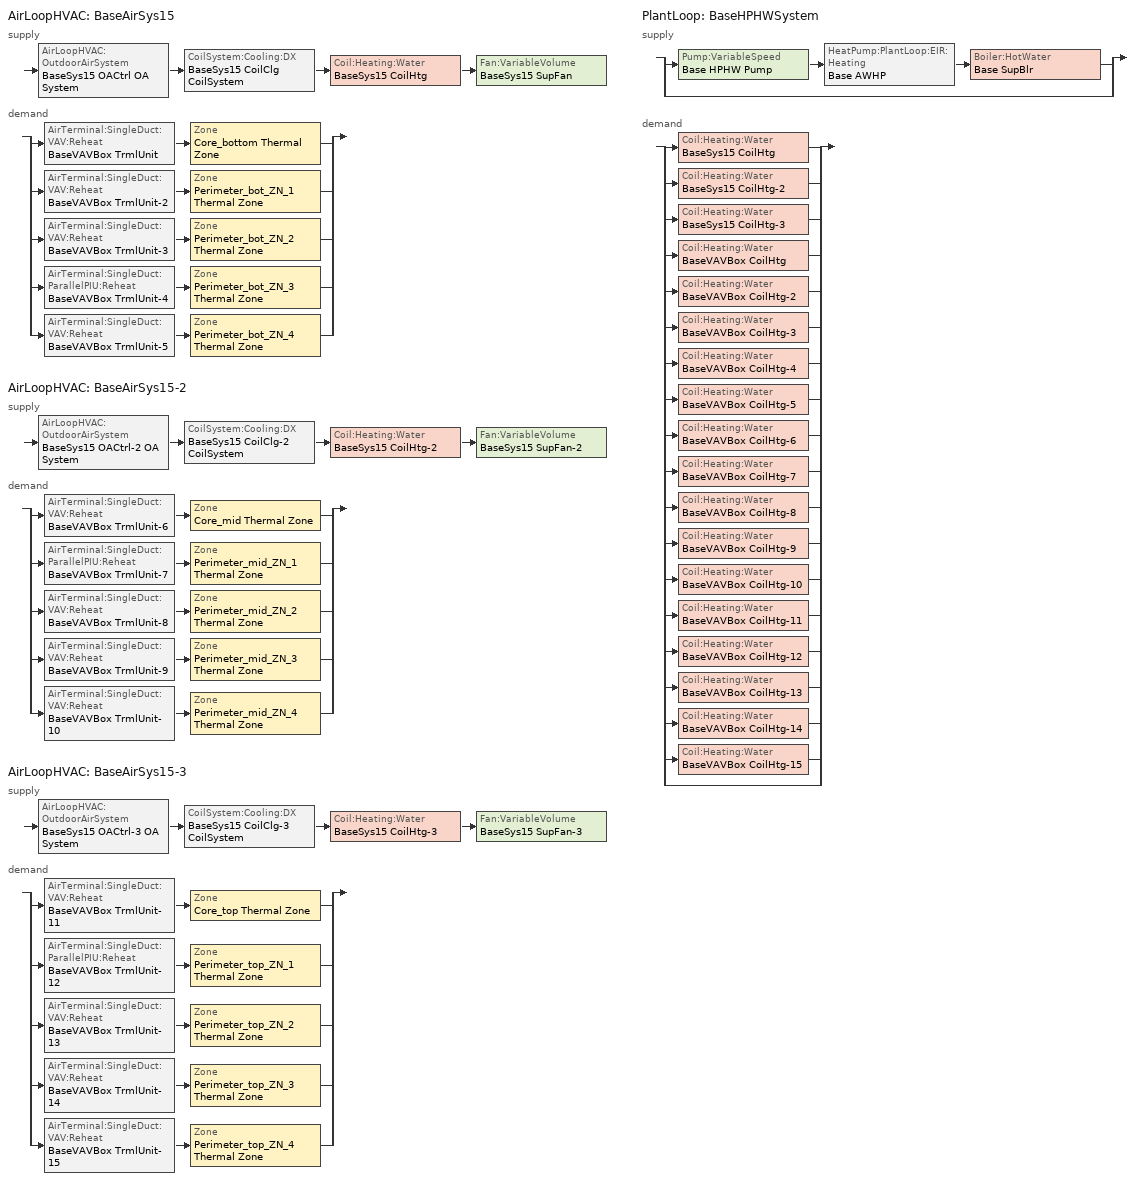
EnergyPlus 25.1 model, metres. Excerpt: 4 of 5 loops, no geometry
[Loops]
AirLoopHVAC 'BaseAirSys15'
 supply: AirLoopHVAC:OutdoorAirSystem 'BaseSys15 OACtrl OA System' > CoilSystem:Cooling:DX 'BaseSys15 CoilClg CoilSystem' > Coil:Heating:Water 'BaseSys15 CoilHtg' > Fan:VariableVolume 'BaseSys15 SupFan'
 demand: split
  | AirTerminal:SingleDuct:VAV:Reheat 'BaseVAVBox TrmlUnit' > Zone 'Core_bottom Thermal Zone'
  | AirTerminal:SingleDuct:VAV:Reheat 'BaseVAVBox TrmlUnit-2' > Zone 'Perimeter_bot_ZN_1 Thermal Zone'
  | AirTerminal:SingleDuct:VAV:Reheat 'BaseVAVBox TrmlUnit-3' > Zone 'Perimeter_bot_ZN_2 Thermal Zone'
  | AirTerminal:SingleDuct:ParallelPIU:Reheat 'BaseVAVBox TrmlUnit-4' > Zone 'Perimeter_bot_ZN_3 Thermal Zone'
  | AirTerminal:SingleDuct:VAV:Reheat 'BaseVAVBox TrmlUnit-5' > Zone 'Perimeter_bot_ZN_4 Thermal Zone'
AirLoopHVAC 'BaseAirSys15-2'
 supply: AirLoopHVAC:OutdoorAirSystem 'BaseSys15 OACtrl-2 OA System' > CoilSystem:Cooling:DX 'BaseSys15 CoilClg-2 CoilSystem' > Coil:Heating:Water 'BaseSys15 CoilHtg-2' > Fan:VariableVolume 'BaseSys15 SupFan-2'
 demand: split
  | AirTerminal:SingleDuct:VAV:Reheat 'BaseVAVBox TrmlUnit-6' > Zone 'Core_mid Thermal Zone'
  | AirTerminal:SingleDuct:ParallelPIU:Reheat 'BaseVAVBox TrmlUnit-7' > Zone 'Perimeter_mid_ZN_1 Thermal Zone'
  | AirTerminal:SingleDuct:VAV:Reheat 'BaseVAVBox TrmlUnit-8' > Zone 'Perimeter_mid_ZN_2 Thermal Zone'
  | AirTerminal:SingleDuct:VAV:Reheat 'BaseVAVBox TrmlUnit-9' > Zone 'Perimeter_mid_ZN_3 Thermal Zone'
  | AirTerminal:SingleDuct:VAV:Reheat 'BaseVAVBox TrmlUnit-10' > Zone 'Perimeter_mid_ZN_4 Thermal Zone'
AirLoopHVAC 'BaseAirSys15-3'
 supply: AirLoopHVAC:OutdoorAirSystem 'BaseSys15 OACtrl-3 OA System' > CoilSystem:Cooling:DX 'BaseSys15 CoilClg-3 CoilSystem' > Coil:Heating:Water 'BaseSys15 CoilHtg-3' > Fan:VariableVolume 'BaseSys15 SupFan-3'
 demand: split
  | AirTerminal:SingleDuct:VAV:Reheat 'BaseVAVBox TrmlUnit-11' > Zone 'Core_top Thermal Zone'
  | AirTerminal:SingleDuct:ParallelPIU:Reheat 'BaseVAVBox TrmlUnit-12' > Zone 'Perimeter_top_ZN_1 Thermal Zone'
  | AirTerminal:SingleDuct:VAV:Reheat 'BaseVAVBox TrmlUnit-13' > Zone 'Perimeter_top_ZN_2 Thermal Zone'
  | AirTerminal:SingleDuct:VAV:Reheat 'BaseVAVBox TrmlUnit-14' > Zone 'Perimeter_top_ZN_3 Thermal Zone'
  | AirTerminal:SingleDuct:VAV:Reheat 'BaseVAVBox TrmlUnit-15' > Zone 'Perimeter_top_ZN_4 Thermal Zone'
PlantLoop 'BaseHPHWSystem'
 supply: split
  | Pump:VariableSpeed 'Base HPHW Pump' > HeatPump:PlantLoop:EIR:Heating 'Base AWHP' > Boiler:HotWater 'Base SupBlr'
  | bypass
 demand: split
  | Coil:Heating:Water 'BaseSys15 CoilHtg'
  | Coil:Heating:Water 'BaseSys15 CoilHtg-2'
  | Coil:Heating:Water 'BaseSys15 CoilHtg-3'
  | Coil:Heating:Water 'BaseVAVBox CoilHtg'
  | Coil:Heating:Water 'BaseVAVBox CoilHtg-2'
  | Coil:Heating:Water 'BaseVAVBox CoilHtg-3'
  | Coil:Heating:Water 'BaseVAVBox CoilHtg-4'
  | Coil:Heating:Water 'BaseVAVBox CoilHtg-5'
  | Coil:Heating:Water 'BaseVAVBox CoilHtg-6'
  | Coil:Heating:Water 'BaseVAVBox CoilHtg-7'
  | Coil:Heating:Water 'BaseVAVBox CoilHtg-8'
  | Coil:Heating:Water 'BaseVAVBox CoilHtg-9'
  | Coil:Heating:Water 'BaseVAVBox CoilHtg-10'
  | Coil:Heating:Water 'BaseVAVBox CoilHtg-11'
  | Coil:Heating:Water 'BaseVAVBox CoilHtg-12'
  | Coil:Heating:Water 'BaseVAVBox CoilHtg-13'
  | Coil:Heating:Water 'BaseVAVBox CoilHtg-14'
  | Coil:Heating:Water 'BaseVAVBox CoilHtg-15'
  | bypass
[SizingPeriod:DesignDay] Day of Month=21; Dry-Bulb Temperature Range Modifier Type=DefaultMultipliers; Humidity Condition Type=Wetbulb; Barometric Pressure {Pa}=100663; Wind Speed {m/s}=0.6; Rain Indicator=No; Snow Indicator=No; Daylight Saving Time Indicator=No; Begin Environment Reset Mode=FullResetAtBeginEnvironment
Name | Month | Day Type | Maximum Dry-Bulb Temperature {C} | Daily Dry-Bulb Temperature Range {deltaC} | Wetbulb or DewPoint at Maximum Dry-Bulb {C} | Wind Direction {deg} | Solar Model Indicator | ASHRAE Clear Sky Optical Depth for Beam Irradiance (taub) | ASHRAE Clear Sky Optical Depth for Diffuse Irradiance (taud) | Sky Clearness
LOS ANGELES USC  October .4% Condns DB=>MCWB | 10 | SummerDesignDay | 35.2 | 9.9 | 16.8 | 260 | ASHRAETau | 0.38 | 2.397
LOS ANGELES USC  September .4% Condns DB=>MCWB | 9 | SummerDesignDay | 36.3 | 9.8 | 20.1 | 260 | ASHRAETau | 0.369 | 2.465
LOS ANGELES USC Ann Htg 99.6% Condns DB | 12 | WinterDesignDay | 6.2 | 0 | 6.2 | 20 | ASHRAEClearSky |  |  | 0
[ZoneControl:Thermostat] Temperature Difference Between Cutout And Setpoint {deltaC}=0
Name | Zone or ZoneList | Control Type Schedule | Control 1
Core_bottom Thermal Zone Thermostat | Core_bottom Thermal Zone | Core_bottom Thermal Zone Thermostat Schedule | Core_bottom Thermal Zone Thermostat
Core_mid Thermal Zone Thermostat | Core_mid Thermal Zone | Core_mid Thermal Zone Thermostat Schedule | Core_mid Thermal Zone Thermostat
Core_top Thermal Zone Thermostat | Core_top Thermal Zone | Core_top Thermal Zone Thermostat Schedule | Core_top Thermal Zone Thermostat
Perimeter_bot_ZN_1 Thermal Zone Thermostat | Perimeter_bot_ZN_1 Thermal Zone | Perimeter_bot_ZN_1 Thermal Zone Thermostat Schedule | Perimeter_bot_ZN_1 Thermal Zone Thermostat
Perimeter_bot_ZN_2 Thermal Zone Thermostat | Perimeter_bot_ZN_2 Thermal Zone | Perimeter_bot_ZN_2 Thermal Zone Thermostat Schedule | Perimeter_bot_ZN_2 Thermal Zone Thermostat
Perimeter_bot_ZN_3 Thermal Zone Thermostat | Perimeter_bot_ZN_3 Thermal Zone | Perimeter_bot_ZN_3 Thermal Zone Thermostat Schedule | Perimeter_bot_ZN_3 Thermal Zone Thermostat
Perimeter_bot_ZN_4 Thermal Zone Thermostat | Perimeter_bot_ZN_4 Thermal Zone | Perimeter_bot_ZN_4 Thermal Zone Thermostat Schedule | Perimeter_bot_ZN_4 Thermal Zone Thermostat
Perimeter_mid_ZN_1 Thermal Zone Thermostat | Perimeter_mid_ZN_1 Thermal Zone | Perimeter_mid_ZN_1 Thermal Zone Thermostat Schedule | Perimeter_mid_ZN_1 Thermal Zone Thermostat
Perimeter_mid_ZN_2 Thermal Zone Thermostat | Perimeter_mid_ZN_2 Thermal Zone | Perimeter_mid_ZN_2 Thermal Zone Thermostat Schedule | Perimeter_mid_ZN_2 Thermal Zone Thermostat
Perimeter_mid_ZN_3 Thermal Zone Thermostat | Perimeter_mid_ZN_3 Thermal Zone | Perimeter_mid_ZN_3 Thermal Zone Thermostat Schedule | Perimeter_mid_ZN_3 Thermal Zone Thermostat
Perimeter_mid_ZN_4 Thermal Zone Thermostat | Perimeter_mid_ZN_4 Thermal Zone | Perimeter_mid_ZN_4 Thermal Zone Thermostat Schedule | Perimeter_mid_ZN_4 Thermal Zone Thermostat
Perimeter_top_ZN_1 Thermal Zone Thermostat | Perimeter_top_ZN_1 Thermal Zone | Perimeter_top_ZN_1 Thermal Zone Thermostat Schedule | Perimeter_top_ZN_1 Thermal Zone Thermostat
Perimeter_top_ZN_2 Thermal Zone Thermostat | Perimeter_top_ZN_2 Thermal Zone | Perimeter_top_ZN_2 Thermal Zone Thermostat Schedule | Perimeter_top_ZN_2 Thermal Zone Thermostat
Perimeter_top_ZN_3 Thermal Zone Thermostat | Perimeter_top_ZN_3 Thermal Zone | Perimeter_top_ZN_3 Thermal Zone Thermostat Schedule | Perimeter_top_ZN_3 Thermal Zone Thermostat
Perimeter_top_ZN_4 Thermal Zone Thermostat | Perimeter_top_ZN_4 Thermal Zone | Perimeter_top_ZN_4 Thermal Zone Thermostat Schedule | Perimeter_top_ZN_4 Thermal Zone Thermostat
[ThermostatSetpoint:DualSetpoint] Heating Setpoint Temperature Schedule=OfficeHtgSetpt; Cooling Setpoint Temperature Schedule=OfficeClgSetpt
Core_bottom Thermal Zone Thermostat; Core_mid Thermal Zone Thermostat; Core_top Thermal Zone Thermostat; Perimeter_bot_ZN_1 Thermal Zone Thermostat; Perimeter_bot_ZN_2 Thermal Zone Thermostat; Perimeter_bot_ZN_3 Thermal Zone Thermostat; Perimeter_bot_ZN_4 Thermal Zone Thermostat; Perimeter_mid_ZN_1 Thermal Zone Thermostat; Perimeter_mid_ZN_2 Thermal Zone Thermostat; Perimeter_mid_ZN_3 Thermal Zone Thermostat; Perimeter_mid_ZN_4 Thermal Zone Thermostat; Perimeter_top_ZN_1 Thermal Zone Thermostat; Perimeter_top_ZN_2 Thermal Zone Thermostat; Perimeter_top_ZN_3 Thermal Zone Thermostat; Perimeter_top_ZN_4 Thermal Zone Thermostat
[AirTerminal:SingleDuct:VAV:Reheat] Availability Schedule=Always On Discrete; Zone Minimum Air Flow Input Method=FixedFlowRate; Constant Minimum Air Flow Fraction=0.3; Maximum Hot Water or Steam Flow Rate {m3/s}=Autosize; Minimum Hot Water or Steam Flow Rate {m3/s}=0; Convergence Tolerance=0.001; Damper Heating Action=Reverse; Maximum Reheat Air Temperature {C}=35
Name | Maximum Air Flow Rate {m3/s} | Fixed Minimum Air Flow Rate {m3/s} | Reheat Coil | Maximum Flow Fraction During Reheat
BaseVAVBox TrmlUnit | 3.54465 | 0.749457 | BaseVAVBox CoilHtg | 0.5
BaseVAVBox TrmlUnit-6 | 3.72345 | 0.749457 | BaseVAVBox CoilHtg-6 | 0.5
BaseVAVBox TrmlUnit-11 | 3.84423 | 0.749457 | BaseVAVBox CoilHtg-11 | 0.5
BaseVAVBox TrmlUnit-2 | 0.955892 | 0.157991 | BaseVAVBox CoilHtg-2 | 0.5
BaseVAVBox TrmlUnit-3 | 0.576045 | 0.100022 | BaseVAVBox CoilHtg-3 | 0.5
BaseVAVBox TrmlUnit-5 | 0.596924 | 0.100015 | BaseVAVBox CoilHtg-5 | 0.500002
BaseVAVBox TrmlUnit-8 | 0.690558 | 0.100022 | BaseVAVBox CoilHtg-8 | 0.499999
BaseVAVBox TrmlUnit-9 | 0.723363 | 0.157991 | BaseVAVBox CoilHtg-9 | 0.500001
BaseVAVBox TrmlUnit-10 | 0.734058 | 0.100015 | BaseVAVBox CoilHtg-10 | 0.499999
BaseVAVBox TrmlUnit-13 | 0.687547 | 0.100022 | BaseVAVBox CoilHtg-13 | 0.499999
BaseVAVBox TrmlUnit-14 | 0.750538 | 0.157991 | BaseVAVBox CoilHtg-14 | 0.500001
BaseVAVBox TrmlUnit-15 | 0.772946 | 0.100015 | BaseVAVBox CoilHtg-15 | 0.500001
[Coil:Heating:Water] Availability Schedule=Always On Discrete; U-Factor Times Area Value {W/K}=Autosize; Maximum Water Flow Rate {m3/s}=Autosize; Performance Input Method=NominalCapacity; Rated Inlet Water Temperature {C}=54.4444; Rated Inlet Air Temperature {C}=16.6; Rated Outlet Water Temperature {C}=48.8889; Rated Outlet Air Temperature {C}=32.2; Rated Ratio for Air and Water Convection=0.5
Name | Rated Capacity {W}
BaseVAVBox CoilHtg | 19325.9
BaseVAVBox CoilHtg-6 | 24957.8
BaseVAVBox CoilHtg-11 | 46845.9
BaseVAVBox CoilHtg-2 | 12192
BaseVAVBox CoilHtg-3 | 8132.84
BaseVAVBox CoilHtg-4 | 12188.7
BaseVAVBox CoilHtg-5 | 8134.19
BaseVAVBox CoilHtg-7 | 14182
BaseVAVBox CoilHtg-8 | 9425.84
BaseVAVBox CoilHtg-9 | 14193.7
BaseVAVBox CoilHtg-10 | 9411.92
BaseVAVBox CoilHtg-12 | 19628.3
BaseVAVBox CoilHtg-13 | 12997.8
BaseVAVBox CoilHtg-14 | 19660.7
BaseVAVBox CoilHtg-15 | 12988.1
BaseSys15 CoilHtg | 9359.66
BaseSys15 CoilHtg-2 | 7378.27
BaseSys15 CoilHtg-3 | 10907
[Zone equipment]
Core_bottom Thermal Zone: BaseVAVBox TrmlUnit
Core_mid Thermal Zone: BaseVAVBox TrmlUnit-6
Core_top Thermal Zone: BaseVAVBox TrmlUnit-11
Perimeter_bot_ZN_1 Thermal Zone: BaseVAVBox TrmlUnit-2
Perimeter_bot_ZN_2 Thermal Zone: BaseVAVBox TrmlUnit-3
Perimeter_bot_ZN_3 Thermal Zone: BaseVAVBox TrmlUnit-4
Perimeter_bot_ZN_4 Thermal Zone: BaseVAVBox TrmlUnit-5
Perimeter_mid_ZN_1 Thermal Zone: BaseVAVBox TrmlUnit-7
Perimeter_mid_ZN_2 Thermal Zone: BaseVAVBox TrmlUnit-8
Perimeter_mid_ZN_3 Thermal Zone: BaseVAVBox TrmlUnit-9
Perimeter_mid_ZN_4 Thermal Zone: BaseVAVBox TrmlUnit-10
Perimeter_top_ZN_1 Thermal Zone: BaseVAVBox TrmlUnit-12
Perimeter_top_ZN_2 Thermal Zone: BaseVAVBox TrmlUnit-13
Perimeter_top_ZN_3 Thermal Zone: BaseVAVBox TrmlUnit-14
Perimeter_top_ZN_4 Thermal Zone: BaseVAVBox TrmlUnit-15
[Sizing:Zone] Zone Cooling Design Supply Air Temperature Input Method=TemperatureDifference; Zone Cooling Design Supply Air Temperature {C}=14; Zone Heating Design Supply Air Temperature Input Method=TemperatureDifference; Zone Heating Design Supply Air Temperature {C}=40; Zone Heating Design Supply Air Temperature Difference {deltaC}=13.8889; Zone Cooling Design Supply Air Humidity Ratio {kgWater/kgDryAir}=0.0085; Zone Heating Design Supply Air Humidity Ratio {kgWater/kgDryAir}=0.008; Zone Heating Sizing Factor=1; Zone Cooling Sizing Factor=1; Cooling Design Air Flow Method=DesignDay; Cooling Design Air Flow Rate {m3/s}=0; Cooling Minimum Air Flow per Zone Floor Area {m3/s-m2}=0; Cooling Minimum Air Flow {m3/s}=0; Cooling Minimum Air Flow Fraction=0; Heating Design Air Flow Method=DesignDayWithLimit; Heating Design Air Flow Rate {m3/s}=0; Heating Maximum Air Flow per Zone Floor Area {m3/s-m2}=0; Heating Maximum Air Flow {m3/s}=0; Heating Maximum Air Flow Fraction=0.5; Account for Dedicated Outdoor Air System=No; Zone Load Sizing Method=Sensible Load Only No Latent Load; Zone Latent Cooling Design Supply Air Humidity Ratio Input Method=HumidityRatioDifference; Zone Cooling Design Supply Air Humidity Ratio Difference {kgWater/kgDryAir}=0.005; Zone Latent Heating Design Supply Air Humidity Ratio Input Method=HumidityRatioDifference; Zone Humidification Design Supply Air Humidity Ratio Difference {kgWater/kgDryAir}=0.005; Type of Space Sum to Use=Coincident
Name | Zone Cooling Design Supply Air Temperature Difference {deltaC} | Design Specification Outdoor Air Object
Core_bottom Thermal Zone | 8.33333 | Core_bottom Thermal Zone Design Specification Outdoor Air
Core_mid Thermal Zone | 8.33333 | Core_mid Thermal Zone Design Specification Outdoor Air
Core_top Thermal Zone | 8.33333 | Core_top Thermal Zone Design Specification Outdoor Air
Perimeter_bot_ZN_1 Thermal Zone | 11.1111 | Perimeter_bot_ZN_1 Thermal Zone Design Specification Outdoor Air
Perimeter_bot_ZN_2 Thermal Zone | 11.1111 | Perimeter_bot_ZN_2 Thermal Zone Design Specification Outdoor Air
Perimeter_bot_ZN_3 Thermal Zone | 11.1111 | Perimeter_bot_ZN_3 Thermal Zone Design Specification Outdoor Air
Perimeter_bot_ZN_4 Thermal Zone | 11.1111 | Perimeter_bot_ZN_4 Thermal Zone Design Specification Outdoor Air
Perimeter_mid_ZN_1 Thermal Zone | 11.1111 | Perimeter_mid_ZN_1 Thermal Zone Design Specification Outdoor Air
Perimeter_mid_ZN_2 Thermal Zone | 11.1111 | Perimeter_mid_ZN_2 Thermal Zone Design Specification Outdoor Air
Perimeter_mid_ZN_3 Thermal Zone | 11.1111 | Perimeter_mid_ZN_3 Thermal Zone Design Specification Outdoor Air
Perimeter_mid_ZN_4 Thermal Zone | 11.1111 | Perimeter_mid_ZN_4 Thermal Zone Design Specification Outdoor Air
Perimeter_top_ZN_1 Thermal Zone | 11.1111 | Perimeter_top_ZN_1 Thermal Zone Design Specification Outdoor Air
Perimeter_top_ZN_2 Thermal Zone | 11.1111 | Perimeter_top_ZN_2 Thermal Zone Design Specification Outdoor Air
Perimeter_top_ZN_3 Thermal Zone | 11.1111 | Perimeter_top_ZN_3 Thermal Zone Design Specification Outdoor Air
Perimeter_top_ZN_4 Thermal Zone | 11.1111 | Perimeter_top_ZN_4 Thermal Zone Design Specification Outdoor Air
[DesignSpecification:OutdoorAir] Outdoor Air Method=Maximum; Outdoor Air Flow per Person {m3/s-person}=0; Outdoor Air Flow per Zone Floor Area {m3/s-m2}=0.000762; Outdoor Air Flow per Zone {m3/s}=0; Outdoor Air Flow Air Changes per Hour {1/hr}=0
Core_bottom Thermal Zone Design Specification Outdoor Air; Core_mid Thermal Zone Design Specification Outdoor Air; Core_top Thermal Zone Design Specification Outdoor Air; Perimeter_bot_ZN_1 Thermal Zone Design Specification Outdoor Air; Perimeter_bot_ZN_2 Thermal Zone Design Specification Outdoor Air; Perimeter_bot_ZN_3 Thermal Zone Design Specification Outdoor Air; Perimeter_bot_ZN_4 Thermal Zone Design Specification Outdoor Air; Perimeter_mid_ZN_1 Thermal Zone Design Specification Outdoor Air; Perimeter_mid_ZN_2 Thermal Zone Design Specification Outdoor Air; Perimeter_mid_ZN_3 Thermal Zone Design Specification Outdoor Air; Perimeter_mid_ZN_4 Thermal Zone Design Specification Outdoor Air; Perimeter_top_ZN_1 Thermal Zone Design Specification Outdoor Air; Perimeter_top_ZN_2 Thermal Zone Design Specification Outdoor Air; Perimeter_top_ZN_3 Thermal Zone Design Specification Outdoor Air; Perimeter_top_ZN_4 Thermal Zone Design Specification Outdoor Air
[AirTerminal:SingleDuct:ParallelPIU:Reheat] Availability Schedule=Always On Discrete; Maximum Secondary Air Flow Rate {m3/s}=Autosize; Fan On Flow Fraction=0; Maximum Hot Water or Steam Flow Rate {m3/s}=Autosize; Minimum Hot Water or Steam Flow Rate {m3/s}=0; Convergence Tolerance=0.001; Fan Control Type=ConstantSpeed; Minimum Fan Turn Down Ratio=0.3; Heating Control Type=Staged; Design Heating Discharge Air Temperature {C}=32.1; High Limit Heating Discharge Air Temperature {C}=37.7
Name | Maximum Primary Air Flow Rate {m3/s} | Minimum Primary Air Flow Fraction | Fan | Reheat Coil
BaseVAVBox TrmlUnit-4 | 0.656559 | 0.240636 | BasePFPB Fan | BaseVAVBox CoilHtg-4
BaseVAVBox TrmlUnit-7 | 1.15181 | 0.137168 | BasePFPB Fan-2 | BaseVAVBox CoilHtg-7
BaseVAVBox TrmlUnit-12 | 1.17977 | 0.133917 | BasePFPB Fan-3 | BaseVAVBox CoilHtg-12
[Fan:SystemModel] Availability Schedule=OfficeHVACAvail; Speed Control Method=Discrete; Electric Power Minimum Flow Rate Fraction=0.2; Design Pressure Rise {Pa}=271.878; Motor Efficiency=0.855; Motor In Air Stream Fraction=0; Design Electric Power Consumption {W}=Autosize; Design Power Sizing Method=TotalEfficiencyAndPressure; Electric Power Per Unit Flow Rate {W/(m3/s)}=840; Electric Power Per Unit Flow Rate Per Unit Pressure {W/((m3/s)-Pa)}=1.66667; Fan Total Efficiency=0.4275; Motor Loss Radiative Fraction=0; Number of Speeds=1
Name | Design Maximum Air Flow Rate {m3/s}
BasePFPB Fan | 0.328281
BasePFPB Fan-2 | 0.575908
BasePFPB Fan-3 | 0.589882
[AirLoopHVAC] Design Return Air Flow Fraction of Supply Air Flow=1
Name | Design Supply Air Flow Rate {m3/s}
BaseAirSys15 | 5.41706
BaseAirSys15-2 | 5.71816
BaseAirSys15-3 | 6.03545
[Sizing:System] Type of Load to Size On=Sensible; Design Outdoor Air Flow Rate {m3/s}=Autosize; Central Heating Maximum System Air Flow Ratio=0.5; Preheat Design Temperature {C}=5.68434e-14; Preheat Design Humidity Ratio {kgWater/kgDryAir}=0; Precool Design Temperature {C}=5.68434e-14; Precool Design Humidity Ratio {kgWater/kgDryAir}=0; Central Cooling Design Supply Air Temperature {C}=12.7778; Central Heating Design Supply Air Temperature {C}=15.5556; Type of Zone Sum to Use=Coincident; 100% Outdoor Air in Cooling=No; 100% Outdoor Air in Heating=No; Central Cooling Design Supply Air Humidity Ratio {kgWater/kgDryAir}=0.0085; Central Heating Design Supply Air Humidity Ratio {kgWater/kgDryAir}=0.008; Cooling Supply Air Flow Rate Method=DesignDay; Cooling Supply Air Flow Rate {m3/s}=0; Cooling Supply Air Flow Rate Per Floor Area {m3/s-m2}=0.00996765; Cooling Fraction of Autosized Cooling Supply Air Flow Rate=1; Cooling Supply Air Flow Rate Per Unit Cooling Capacity {m3/s-W}=3.94755e-05; Heating Supply Air Flow Rate Method=DesignDay; Heating Supply Air Flow Rate {m3/s}=0; Heating Supply Air Flow Rate Per Floor Area {m3/s-m2}=0.00996765; Heating Fraction of Autosized Heating Supply Air Flow Rate=1; Heating Fraction of Autosized Cooling Supply Air Flow Rate=1; Heating Supply Air Flow Rate Per Unit Heating Capacity {m3/s-W}=3.15882e-05; System Outdoor Air Method=ZoneSum; Zone Maximum Outdoor Air Fraction=1; Cooling Design Capacity Method=CoolingDesignCapacity; Cooling Design Capacity {W}=Autosize; Cooling Design Capacity Per Floor Area {W/m2}=234.7; Fraction of Autosized Cooling Design Capacity=1; Heating Design Capacity Method=HeatingDesignCapacity; Heating Design Capacity {W}=Autosize; Heating Design Capacity Per Floor Area {W/m2}=157; Fraction of Autosized Heating Design Capacity=1; Central Cooling Capacity Control Method=OnOff; Occupant Diversity=Autosize
BaseAirSys15; BaseAirSys15-2; BaseAirSys15-3
[Controller:WaterCoil] Control Variable=Temperature; Action=Normal; Actuator Variable=Flow; Controller Convergence Tolerance {deltaC}=0.1; Minimum Actuated Flow {m3/s}=0
Name | Maximum Actuated Flow {m3/s}
Controller Water Coil 1 | 0.00050381
Controller Water Coil 2 | 0.000397156
Controller Water Coil 3 | 0.000587097
[AvailabilityManager:NightCycle] Applicability Schedule=Always On Discrete; Fan Schedule=OfficeHVACAvail; Control Type=CycleOnAny; Thermostat Tolerance {deltaC}=1.11111; Cycling Run Time Control Type=ThermostatWithMinimumRunTime; Cycling Run Time {s}=900
Availability Manager Night Cycle 1; Availability Manager Night Cycle 2; Availability Manager Night Cycle 3
[Controller:OutdoorAir] Minimum Outdoor Air Flow Rate {m3/s}=0; Maximum Outdoor Air Flow Rate {m3/s}=Autosize; Economizer Control Type=FixedDryBulb; Economizer Control Action Type=ModulateFlow; Economizer Maximum Limit Dry-Bulb Temperature {C}=21.6667; Economizer Maximum Limit Enthalpy {J/kg}=116300; Lockout Type=NoLockout; Minimum Limit Type=FixedMinimum; High Humidity Control=No; High Humidity Outdoor Air Flow Ratio=1; Control High Indoor Humidity Based on Outdoor Humidity Ratio=Yes; Heat Recovery Bypass Control Type=BypassWhenWithinEconomizerLimits; Economizer Operation Staging=InterlockedWithMechanicalCooling
Name | Minimum Outdoor Air Schedule | Maximum Fraction of Outdoor Air Schedule | Mechanical Ventilation Controller
BaseSys15 OACtrl | BaseSys15 OACtrl Schedule | BaseSys15 OACtrl Max OA Schedule | BaseSys15 OACtrl Mech Vent Controller
BaseSys15 OACtrl-2 | BaseSys15 OACtrl-2 Schedule | BaseSys15 OACtrl-2 Max OA Schedule | BaseSys15 OACtrl-2 Mech Vent Controller
BaseSys15 OACtrl-3 | BaseSys15 OACtrl-3 Schedule | BaseSys15 OACtrl-3 Max OA Schedule | BaseSys15 OACtrl-3 Mech Vent Controller
[Controller:MechanicalVentilation] Demand Controlled Ventilation=No; System Outdoor Air Method=ZoneSum
Name | Availability Schedule | Zone or ZoneList Name 1 | Design Specification Outdoor Air Object Name 1 | Zone or ZoneList Name 2 | Design Specification Outdoor Air Object Name 2 | Zone or ZoneList Name 3 | Design Specification Outdoor Air Object Name 3 | Zone or ZoneList Name 4 | Design Specification Outdoor Air Object Name 4 | Zone or ZoneList Name 5 | Design Specification Outdoor Air Object Name 5
BaseSys15 OACtrl Mech Vent Controller | BaseSys15 OACtrl Schedule | Core_bottom Thermal Zone | Core_bottom Thermal Zone Design Specification Outdoor Air | Perimeter_bot_ZN_1 Thermal Zone | Perimeter_bot_ZN_1 Thermal Zone Design Specification Outdoor Air | Perimeter_bot_ZN_2 Thermal Zone | Perimeter_bot_ZN_2 Thermal Zone Design Specification Outdoor Air | Perimeter_bot_ZN_3 Thermal Zone | Perimeter_bot_ZN_3 Thermal Zone Design Specification Outdoor Air | Perimeter_bot_ZN_4 Thermal Zone | Perimeter_bot_ZN_4 Thermal Zone Design Specification Outdoor Air
BaseSys15 OACtrl-2 Mech Vent Controller | BaseSys15 OACtrl-2 Schedule | Core_mid Thermal Zone | Core_mid Thermal Zone Design Specification Outdoor Air | Perimeter_mid_ZN_1 Thermal Zone | Perimeter_mid_ZN_1 Thermal Zone Design Specification Outdoor Air | Perimeter_mid_ZN_2 Thermal Zone | Perimeter_mid_ZN_2 Thermal Zone Design Specification Outdoor Air | Perimeter_mid_ZN_3 Thermal Zone | Perimeter_mid_ZN_3 Thermal Zone Design Specification Outdoor Air | Perimeter_mid_ZN_4 Thermal Zone | Perimeter_mid_ZN_4 Thermal Zone Design Specification Outdoor Air
BaseSys15 OACtrl-3 Mech Vent Controller | BaseSys15 OACtrl-3 Schedule | Core_top Thermal Zone | Core_top Thermal Zone Design Specification Outdoor Air | Perimeter_top_ZN_1 Thermal Zone | Perimeter_top_ZN_1 Thermal Zone Design Specification Outdoor Air | Perimeter_top_ZN_2 Thermal Zone | Perimeter_top_ZN_2 Thermal Zone Design Specification Outdoor Air | Perimeter_top_ZN_3 Thermal Zone | Perimeter_top_ZN_3 Thermal Zone Design Specification Outdoor Air | Perimeter_top_ZN_4 Thermal Zone | Perimeter_top_ZN_4 Thermal Zone Design Specification Outdoor Air
[SetpointManager:MixedAir] Control Variable=Temperature
Name | Setpoint Node or NodeList
BaseSys15 OACtrl OA System Mixed Air Node OS Default SPM | BaseSys15 OACtrl OA System Mixed Air Node
BaseSys15 CoilClg Outlet Node OS Default SPM | BaseSys15 CoilClg Outlet Node
BaseSys15 CoilHtg Air Outlet Node OS Default SPM | BaseSys15 CoilHtg Air Outlet Node
BaseSys15 OACtrl-2 OA System Mixed Air Node OS Default SPM | BaseSys15 OACtrl-2 OA System Mixed Air Node
BaseSys15 CoilClg-2 Outlet Node OS Default SPM | BaseSys15 CoilClg-2 Outlet Node
BaseSys15 CoilHtg-2 Air Outlet Node OS Default SPM | BaseSys15 CoilHtg-2 Air Outlet Node
BaseSys15 OACtrl-3 OA System Mixed Air Node OS Default SPM | BaseSys15 OACtrl-3 OA System Mixed Air Node
BaseSys15 CoilClg-3 Outlet Node OS Default SPM | BaseSys15 CoilClg-3 Outlet Node
BaseSys15 CoilHtg-3 Air Outlet Node OS Default SPM | BaseSys15 CoilHtg-3 Air Outlet Node
[CoilSystem:Cooling:DX] Availability Schedule=Always On Discrete
Name | Cooling Coil
BaseSys15 CoilClg CoilSystem | BaseSys15 CoilClg
BaseSys15 CoilClg-2 CoilSystem | BaseSys15 CoilClg-2
BaseSys15 CoilClg-3 CoilSystem | BaseSys15 CoilClg-3
[Coil:Cooling:DX:TwoSpeed] Availability Schedule=Always On Discrete; High Speed Rated Sensible Heat Ratio=Autosize; High Speed Gross Rated Cooling COP {W/W}=3.42235; High Speed Rated Evaporator Fan Power Per Volume Flow Rate 2017 {W/(m3/s)}=773.3; High Speed Rated Evaporator Fan Power Per Volume Flow Rate 2023 {W/(m3/s)}=934.4; Unit Internal Static Air Pressure {Pa}=773.3; Total Cooling Capacity Function of Temperature Curve=CoilClgDXQRatio_fTwbToadbSI; Total Cooling Capacity Function of Flow Fraction Curve=CoilClgDXDblQRatio_fCFMRatio; Energy Input Ratio Function of Temperature Curve=CoilClgDXEIRRatio_fTwbToadbSI; Energy Input Ratio Function of Flow Fraction Curve=CoilClgDXDblEIRRatio_fCFMRatio; Part Load Fraction Correlation Curve=CoilClgDXEIRRatio_fQFrac; Low Speed Gross Rated Sensible Heat Ratio=Autosize; Low Speed Gross Rated Cooling COP {W/W}=3.42235; Low Speed Rated Evaporator Fan Power Per Volume Flow Rate 2017 {W/(m3/s)}=773.3; Low Speed Rated Evaporator Fan Power Per Volume Flow Rate 2023 {W/(m3/s)}=934.4; Condenser Type=AirCooled; Minimum Outdoor Dry-Bulb Temperature for Compressor Operation {C}=-25; High Speed Evaporative Condenser Effectiveness=0.9; High Speed Evaporative Condenser Air Flow Rate {m3/s}=Autosize; High Speed Evaporative Condenser Pump Rated Power Consumption {W}=Autosize; Low Speed Evaporative Condenser Effectiveness=0.9; Low Speed Evaporative Condenser Air Flow Rate {m3/s}=Autosize; Low Speed Evaporative Condenser Pump Rated Power Consumption {W}=Autosize; Basin Heater Capacity {W/K}=0; Basin Heater Setpoint Temperature {C}=2
Name | High Speed Gross Rated Total Cooling Capacity {W} | High Speed Rated Air Flow Rate {m3/s} | Low Speed Gross Rated Total Cooling Capacity {W} | Low Speed Rated Air Flow Rate {m3/s} | Low Speed Total Cooling Capacity Function of Temperature Curve | Low Speed Energy Input Ratio Function of Temperature Curve
BaseSys15 CoilClg | 131034 | 5.41706 | 65517.1 | 2.70853 | CoilClgDXQRatio_fTwbToadbSI 1 | CoilClgDXEIRRatio_fTwbToadbSI 1
BaseSys15 CoilClg-2 | 137521 | 5.71816 | 68760.5 | 2.85908 | CoilClgDXQRatio_fTwbToadbSI 2 | CoilClgDXEIRRatio_fTwbToadbSI 2
BaseSys15 CoilClg-3 | 142931 | 6.03545 | 71465.4 | 3.01773 | CoilClgDXQRatio_fTwbToadbSI 3 | CoilClgDXEIRRatio_fTwbToadbSI 3
[Fan:VariableVolume] Availability Schedule=OfficeHVACAvail; Fan Power Minimum Flow Rate Input Method=FixedFlowRate; Fan Power Minimum Flow Fraction=0; Fan Power Minimum Air Flow Rate {m3/s}=1.26548; Motor In Airstream Fraction=1; Fan Power Coefficient 1=0.04076; Fan Power Coefficient 2=0.088045; Fan Power Coefficient 3=-0.072926; Fan Power Coefficient 4=0.94374; Fan Power Coefficient 5=0
Name | Fan Total Efficiency | Pressure Rise {Pa} | Maximum Flow Rate {m3/s} | Motor Efficiency
BaseSys15 SupFan | 0.6006 | 1204.46 | 5.41706 | 0.924
BaseSys15 SupFan-2 | 0.6006 | 1204.46 | 5.71816 | 0.924
BaseSys15 SupFan-3 | 0.6045 | 1212.28 | 6.03545 | 0.93
[SetpointManager:Warmest] Control Variable=Temperature; Minimum Setpoint Temperature {C}=12.7778; Maximum Setpoint Temperature {C}=15.5556; Strategy=MaximumTemperature
Name | HVAC Air Loop | Setpoint Node or NodeList
Setpoint Manager Warmest 1 | BaseAirSys15 | BaseSys15 SupFan Outlet Node
Setpoint Manager Warmest 2 | BaseAirSys15-2 | BaseSys15 SupFan-2 Outlet Node
Setpoint Manager Warmest 3 | BaseAirSys15-3 | BaseSys15 SupFan-3 Outlet Node
[PlantLoop]
BaseHPHWSystem: Fluid Type=Water; Plant Equipment Operation Scheme=BaseHPHWSystem Operation Schemes; Maximum Loop Temperature {C}=100; Minimum Loop Temperature {C}=0; Maximum Loop Flow Rate {m3/s}=0.00276139; Minimum Loop Flow Rate {m3/s}=0; Plant Loop Volume {m3}=Autocalculate; Load Distribution Scheme=Optimal; Plant Loop Demand Calculation Scheme=SingleSetpoint; Common Pipe Simulation=None
[Sizing:Plant]
BaseHPHWSystem: Loop Type=Heating; Design Loop Exit Temperature {C}=54.4444; Loop Design Temperature Difference {deltaC}=5.55556; Sizing Option=NonCoincident; Zone Timesteps in Averaging Window=1; Coincident Sizing Factor Mode=None
[Pump:VariableSpeed]
Base HPHW Pump: Design Maximum Flow Rate {m3/s}=0.00276139; Design Pump Head {Pa}=182639; Design Power Consumption {W}=831.609; Motor Efficiency=0.865; Fraction of Motor Inefficiencies to Fluid Stream=0; Coefficient 1 of the Part Load Performance Curve=0.0273; Coefficient 2 of the Part Load Performance Curve=-0.1317; Coefficient 3 of the Part Load Performance Curve=0.6642; Coefficient 4 of the Part Load Performance Curve=0.4445; Design Minimum Flow Rate {m3/s}=0; Pump Control Type=Intermittent; Skin Loss Radiative Fraction=0.5; Design Power Sizing Method=PowerPerFlowPerPressure; Design Electric Power per Unit Flow Rate {W/(m3/s)}=348701.1; Design Shaft Power per Unit Flow Rate per Unit Head {W/((m3/s)-Pa)}=1.28205; Design Minimum Flow Rate Fraction=0
[HeatPump:PlantLoop:EIR:Heating]
Base AWHP: Condenser Type=AirSource; Load Side Reference Flow Rate {m3/s}=Autosize; Source Side Reference Flow Rate {m3/s}=Autosize; Reference Capacity {W}=64161.5; Reference Coefficient of Performance {W/W}=2.92202; Sizing Factor=1; Capacity Modifier Function of Temperature Curve=HtPumpHtgQRatio_fTlwTdbSI; Electric Input to Output Ratio Modifier Function of Temperature Curve=HtPumpHtgEIRRatio_fTlwTdbSI; Electric Input to Output Ratio Modifier Function of Part Load Ratio Curve=HtPumpHtgEIRRatio_fPLR; Heating To Cooling Capacity Sizing Ratio=1; Heat Pump Sizing Method=CoolingCapacity; Control Type=Load; Flow Mode=VariableSpeedPumping; Minimum Part Load Ratio=0.2; Minimum Source Inlet Temperature {C}=-8.33333; Maximum Source Inlet Temperature {C}=100; Maximum Outdoor Dry Bulb Temperature For Defrost Operation=10; Heat Pump Defrost Control=Timed; Heat Pump Defrost Time Period Fraction=0.058333; Timed Empirical Defrost Frequency Curve=HtPumpDefrostFreq_fTdbSI; Timed Empirical Defrost Heat Load Penalty Curve=HtPumpDefrostHtLd_fTdbSI; Timed Empirical Defrost Heat Input Energy Fraction Curve=HtPumpDefrostHIFrac_fTdbSI; Minimum Heat Recovery Outlet Temperature {C}=4.5
[Boiler:HotWater]
Base SupBlr: Fuel Type=Electricity; Nominal Capacity {W}=156250; Nominal Thermal Efficiency=0.98; Design Water Flow Rate {m3/s}=0.00672847; Minimum Part Load Ratio=0; Maximum Part Load Ratio=1; Optimum Part Load Ratio=1; Water Outlet Upper Temperature Limit {C}=99; Boiler Flow Mode=LeavingSetpointModulated; On Cycle Parasitic Electric Load {W}=0; Sizing Factor=1; Off Cycle Parasitic Fuel Load {W}=0
[PlantEquipmentOperationSchemes]
BaseHPHWSystem Operation Schemes: Control Scheme Object Type 1=PlantEquipmentOperation:HeatingLoad; Control Scheme Name 1=BaseHPHWSystem Heating Operation Scheme; Control Scheme Schedule Name 1=Always On Discrete
[PlantEquipmentOperation:HeatingLoad]
BaseHPHWSystem Heating Operation Scheme: Load Range Lower Limit 1 {W}=0; Load Range Upper Limit 1 {W}=1000000000; Range Equipment List Name 1=BaseHPHWSystem Heating Equipment List
[PlantEquipmentList]
BaseHPHWSystem Heating Equipment List: HeatPump:PlantLoop:EIR:Heating, Base AWHP, Boiler:HotWater, Base SupBlr
[SetpointManager:Scheduled]
Setpoint Manager Scheduled 1: Control Variable=Temperature; Schedule=BaseHPHWSystem Supply Temp Schedule; Setpoint Node or NodeList=BaseHPHWSystem Supply Mixer Outlet Node
[Schedule:Year]
OfficeHtgSetpt: OfficeHtgSetptWk, 1, 1, 12, 31
OfficeClgSetpt: OfficeClgSetptWk, 1, 1, 12, 31
OfficeHVACAvail: OfficeHVACAvailWk, 1, 1, 12, 31
BaseSys15 OACtrl Schedule: BaseSys15 OACtrl Schedule Week 1, 1, 1, 12, 31
BaseSys15 OACtrl-2 Schedule: BaseSys15 OACtrl-2 Schedule Week 1, 1, 1, 12, 31
BaseSys15 OACtrl-3 Schedule: BaseSys15 OACtrl-3 Schedule Week 1, 1, 1, 12, 31
BaseHPHWSystem Supply Temp Schedule: BaseHPHWSystem Supply Temp Schedule Week Rule - Jan1-Dec31, 1, 1, 12, 31
BaseSys15 OACtrl Max OA Schedule: BaseSys15 OACtrl Max OA Schedule Week Rule - Jan1-Dec31, 1, 1, 12, 31
BaseSys15 OACtrl-2 Max OA Schedule: BaseSys15 OACtrl-2 Max OA Schedule Week Rule - Jan1-Dec31, 1, 1, 12, 31
BaseSys15 OACtrl-3 Max OA Schedule: BaseSys15 OACtrl-3 Max OA Schedule Week Rule - Jan1-Dec31, 1, 1, 12, 31
[Schedule:Week:Daily]
OfficeHtgSetptWk: OfficeHtgSetptSun, OfficeHtgSetptWD, OfficeHtgSetptWD, OfficeHtgSetptWD, OfficeHtgSetptWD, OfficeHtgSetptWD, OfficeHtgSetptSat, OfficeHtgSetptSun, OfficeHtgSetptWD, OfficeHtgSetptWD, OfficeHtgSetptSun, OfficeHtgSetptSun
OfficeClgSetptWk: OfficeClgSetptSun, OfficeClgSetptWD, OfficeClgSetptWD, OfficeClgSetptWD, OfficeClgSetptWD, OfficeClgSetptWD, OfficeClgSetptSat, OfficeClgSetptSun, OfficeClgSetptWD, OfficeClgSetptWD, OfficeClgSetptSun, OfficeClgSetptSun
OfficeHVACAvailWk: OfficeHVACAvailSun, OfficeHVACAvailWD, OfficeHVACAvailWD, OfficeHVACAvailWD, OfficeHVACAvailWD, OfficeHVACAvailWD, OfficeHVACAvailSat, OfficeHVACAvailSun, AllOnHVACAvailDay, AllOnHVACAvailDay, OfficeHVACAvailSun, OfficeHVACAvailSun
BaseSys15 OACtrl Schedule Week 1: BaseSys15 OACtrl Schedule Week 1 Sunday, BaseSys15 OACtrl Schedule Week 1 Monday, BaseSys15 OACtrl Schedule Week 1 Tuesday, BaseSys15 OACtrl Schedule Week 1 Wednesday, BaseSys15 OACtrl Schedule Week 1 Thursday, BaseSys15 OACtrl Schedule Week 1 Friday, BaseSys15 OACtrl Schedule Week 1 Saturday, BaseSys15 OACtrl Schedule Week 1 Holiday, BaseSys15 OACtrl Schedule Week 1 Summer, BaseSys15 OACtrl Schedule Week 1 Winter, BaseSys15 OACtrl Schedule Week 1 Custom 1, BaseSys15 OACtrl Schedule Week 1 Custom 2
BaseSys15 OACtrl-2 Schedule Week 1: BaseSys15 OACtrl-2 Schedule Week 1 Sunday, BaseSys15 OACtrl-2 Schedule Week 1 Monday, BaseSys15 OACtrl-2 Schedule Week 1 Tuesday, BaseSys15 OACtrl-2 Schedule Week 1 Wednesday, BaseSys15 OACtrl-2 Schedule Week 1 Thursday, BaseSys15 OACtrl-2 Schedule Week 1 Friday, BaseSys15 OACtrl-2 Schedule Week 1 Saturday, BaseSys15 OACtrl-2 Schedule Week 1 Holiday, BaseSys15 OACtrl-2 Schedule Week 1 Summer, BaseSys15 OACtrl-2 Schedule Week 1 Winter, BaseSys15 OACtrl-2 Schedule Week 1 Custom 1, BaseSys15 OACtrl-2 Schedule Week 1 Custom 2
BaseSys15 OACtrl-3 Schedule Week 1: BaseSys15 OACtrl-3 Schedule Week 1 Sunday, BaseSys15 OACtrl-3 Schedule Week 1 Monday, BaseSys15 OACtrl-3 Schedule Week 1 Tuesday, BaseSys15 OACtrl-3 Schedule Week 1 Wednesday, BaseSys15 OACtrl-3 Schedule Week 1 Thursday, BaseSys15 OACtrl-3 Schedule Week 1 Friday, BaseSys15 OACtrl-3 Schedule Week 1 Saturday, BaseSys15 OACtrl-3 Schedule Week 1 Holiday, BaseSys15 OACtrl-3 Schedule Week 1 Summer, BaseSys15 OACtrl-3 Schedule Week 1 Winter, BaseSys15 OACtrl-3 Schedule Week 1 Custom 1, BaseSys15 OACtrl-3 Schedule Week 1 Custom 2
BaseHPHWSystem Supply Temp Schedule Week Rule - Jan1-Dec31: BaseHPHWSystem Supply Temp Schedule Day Schedule, BaseHPHWSystem Supply Temp Schedule Day Schedule, BaseHPHWSystem Supply Temp Schedule Day Schedule, BaseHPHWSystem Supply Temp Schedule Day Schedule, BaseHPHWSystem Supply Temp Schedule Day Schedule, BaseHPHWSystem Supply Temp Schedule Day Schedule, BaseHPHWSystem Supply Temp Schedule Day Schedule, BaseHPHWSystem Supply Temp Schedule Day Schedule, BaseHPHWSystem Supply Temp Schedule Day Schedule, BaseHPHWSystem Supply Temp Schedule Day Schedule, BaseHPHWSystem Supply Temp Schedule Day Schedule, BaseHPHWSystem Supply Temp Schedule Day Schedule
BaseSys15 OACtrl Max OA Schedule Week Rule - Jan1-Dec31: BaseSys15 OACtrl Max OA Schedule Day Schedule, BaseSys15 OACtrl Max OA Schedule Day Schedule, BaseSys15 OACtrl Max OA Schedule Day Schedule, BaseSys15 OACtrl Max OA Schedule Day Schedule, BaseSys15 OACtrl Max OA Schedule Day Schedule, BaseSys15 OACtrl Max OA Schedule Day Schedule, BaseSys15 OACtrl Max OA Schedule Day Schedule, BaseSys15 OACtrl Max OA Schedule Day Schedule, BaseSys15 OACtrl Max OA Schedule Day Schedule, BaseSys15 OACtrl Max OA Schedule Day Schedule, BaseSys15 OACtrl Max OA Schedule Day Schedule, BaseSys15 OACtrl Max OA Schedule Day Schedule
BaseSys15 OACtrl-2 Max OA Schedule Week Rule - Jan1-Dec31: BaseSys15 OACtrl-2 Max OA Schedule Day Schedule, BaseSys15 OACtrl-2 Max OA Schedule Day Schedule, BaseSys15 OACtrl-2 Max OA Schedule Day Schedule, BaseSys15 OACtrl-2 Max OA Schedule Day Schedule, BaseSys15 OACtrl-2 Max OA Schedule Day Schedule, BaseSys15 OACtrl-2 Max OA Schedule Day Schedule, BaseSys15 OACtrl-2 Max OA Schedule Day Schedule, BaseSys15 OACtrl-2 Max OA Schedule Day Schedule, BaseSys15 OACtrl-2 Max OA Schedule Day Schedule, BaseSys15 OACtrl-2 Max OA Schedule Day Schedule, BaseSys15 OACtrl-2 Max OA Schedule Day Schedule, BaseSys15 OACtrl-2 Max OA Schedule Day Schedule
BaseSys15 OACtrl-3 Max OA Schedule Week Rule - Jan1-Dec31: BaseSys15 OACtrl-3 Max OA Schedule Day Schedule, BaseSys15 OACtrl-3 Max OA Schedule Day Schedule, BaseSys15 OACtrl-3 Max OA Schedule Day Schedule, BaseSys15 OACtrl-3 Max OA Schedule Day Schedule, BaseSys15 OACtrl-3 Max OA Schedule Day Schedule, BaseSys15 OACtrl-3 Max OA Schedule Day Schedule, BaseSys15 OACtrl-3 Max OA Schedule Day Schedule, BaseSys15 OACtrl-3 Max OA Schedule Day Schedule, BaseSys15 OACtrl-3 Max OA Schedule Day Schedule, BaseSys15 OACtrl-3 Max OA Schedule Day Schedule, BaseSys15 OACtrl-3 Max OA Schedule Day Schedule, BaseSys15 OACtrl-3 Max OA Schedule Day Schedule
[Schedule:Day:Interval]
OfficeHtgSetptSun: No, 01:00, 15.5556, 02:00, 15.5556, 03:00, 15.5556, 04:00, 15.5556, 05:00, 15.5556, 06:00, 15.5556, 07:00, 15.5556, 08:00, 15.5556, 09:00, 15.5556, 10:00, 15.5556, 11:00, 15.5556, 12:00, 15.5556, 13:00, 15.5556, 14:00, 15.5556, 15:00, 15.5556, 16:00, 15.5556, 17:00, 15.5556, 18:00, 15.5556, 19:00, 15.5556, 20:00, 15.5556, 21:00, 15.5556, 22:00, 15.5556, 23:00, 15.5556, 24:00, 15.5556
OfficeHtgSetptWD: No, 01:00, 15.5556, 02:00, 15.5556, 03:00, 15.5556, 04:00, 15.5556, 05:00, 15.5556, 06:00, 21.1111, 07:00, 21.1111, 08:00, 21.1111, 09:00, 21.1111, 10:00, 21.1111, 11:00, 21.1111, 12:00, 21.1111, 13:00, 21.1111, 14:00, 21.1111, 15:00, 21.1111, 16:00, 21.1111, 17:00, 21.1111, 18:00, 21.1111, 19:00, 21.1111, 20:00, 21.1111, 21:00, 21.1111, 22:00, 21.1111, 23:00, 21.1111, 24:00, 21.1111
OfficeHtgSetptSat: No, 01:00, 15.5556, 02:00, 15.5556, 03:00, 15.5556, 04:00, 15.5556, 05:00, 15.5556, 06:00, 21.1111, 07:00, 21.1111, 08:00, 21.1111, 09:00, 21.1111, 10:00, 21.1111, 11:00, 21.1111, 12:00, 21.1111, 13:00, 21.1111, 14:00, 21.1111, 15:00, 21.1111, 16:00, 21.1111, 17:00, 21.1111, 18:00, 21.1111, 19:00, 21.1111, 20:00, 15.5556, 21:00, 15.5556, 22:00, 15.5556, 23:00, 15.5556, 24:00, 15.5556
OfficeClgSetptSun: No, 01:00, 29.4444, 02:00, 29.4444, 03:00, 29.4444, 04:00, 29.4444, 05:00, 29.4444, 06:00, 29.4444, 07:00, 29.4444, 08:00, 29.4444, 09:00, 29.4444, 10:00, 29.4444, 11:00, 29.4444, 12:00, 29.4444, 13:00, 29.4444, 14:00, 29.4444, 15:00, 29.4444, 16:00, 29.4444, 17:00, 29.4444, 18:00, 29.4444, 19:00, 29.4444, 20:00, 29.4444, 21:00, 29.4444, 22:00, 29.4444, 23:00, 29.4444, 24:00, 29.4444
OfficeClgSetptWD: No, 01:00, 29.4444, 02:00, 29.4444, 03:00, 29.4444, 04:00, 29.4444, 05:00, 29.4444, 06:00, 23.8889, 07:00, 23.8889, 08:00, 23.8889, 09:00, 23.8889, 10:00, 23.8889, 11:00, 23.8889, 12:00, 23.8889, 13:00, 23.8889, 14:00, 23.8889, 15:00, 23.8889, 16:00, 23.8889, 17:00, 23.8889, 18:00, 23.8889, 19:00, 23.8889, 20:00, 23.8889, 21:00, 23.8889, 22:00, 23.8889, 23:00, 23.8889, 24:00, 23.8889
OfficeClgSetptSat: No, 01:00, 29.4444, 02:00, 29.4444, 03:00, 29.4444, 04:00, 29.4444, 05:00, 29.4444, 06:00, 23.8889, 07:00, 23.8889, 08:00, 23.8889, 09:00, 23.8889, 10:00, 23.8889, 11:00, 23.8889, 12:00, 23.8889, 13:00, 23.8889, 14:00, 23.8889, 15:00, 23.8889, 16:00, 23.8889, 17:00, 23.8889, 18:00, 23.8889, 19:00, 23.8889, 20:00, 29.4444, 21:00, 29.4444, 22:00, 29.4444, 23:00, 29.4444, 24:00, 29.4444
OfficeHVACAvailSun; BaseSys15 OACtrl Schedule Week 1 Custom 1; BaseSys15 OACtrl Schedule Week 1 Custom 2; BaseSys15 OACtrl Schedule Week 1 Holiday; BaseSys15 OACtrl Schedule Week 1 Sunday; BaseSys15 OACtrl-2 Schedule Week 1 Custom 1; BaseSys15 OACtrl-2 Schedule Week 1 Custom 2; BaseSys15 OACtrl-2 Schedule Week 1 Holiday; BaseSys15 OACtrl-2 Schedule Week 1 Sunday; BaseSys15 OACtrl-3 Schedule Week 1 Custom 1; BaseSys15 OACtrl-3 Schedule Week 1 Custom 2; BaseSys15 OACtrl-3 Schedule Week 1 Holiday; BaseSys15 OACtrl-3 Schedule Week 1 Sunday: No, 01:00, 0, 02:00, 0, 03:00, 0, 04:00, 0, 05:00, 0, 06:00, 0, 07:00, 0, 08:00, 0, 09:00, 0, 10:00, 0, 11:00, 0, 12:00, 0, 13:00, 0, 14:00, 0, 15:00, 0, 16:00, 0, 17:00, 0, 18:00, 0, 19:00, 0, 20:00, 0, 21:00, 0, 22:00, 0, 23:00, 0, 24:00, 0
OfficeHVACAvailWD; BaseSys15 OACtrl Schedule Week 1 Friday; BaseSys15 OACtrl Schedule Week 1 Monday; BaseSys15 OACtrl Schedule Week 1 Thursday; BaseSys15 OACtrl Schedule Week 1 Tuesday; BaseSys15 OACtrl Schedule Week 1 Wednesday; BaseSys15 OACtrl-2 Schedule Week 1 Friday; BaseSys15 OACtrl-2 Schedule Week 1 Monday; BaseSys15 OACtrl-2 Schedule Week 1 Thursday; BaseSys15 OACtrl-2 Schedule Week 1 Tuesday; BaseSys15 OACtrl-2 Schedule Week 1 Wednesday; BaseSys15 OACtrl-3 Schedule Week 1 Friday; BaseSys15 OACtrl-3 Schedule Week 1 Monday; BaseSys15 OACtrl-3 Schedule Week 1 Thursday; BaseSys15 OACtrl-3 Schedule Week 1 Tuesday; BaseSys15 OACtrl-3 Schedule Week 1 Wednesday: No, 01:00, 0, 02:00, 0, 03:00, 0, 04:00, 0, 05:00, 0, 06:00, 1, 07:00, 1, 08:00, 1, 09:00, 1, 10:00, 1, 11:00, 1, 12:00, 1, 13:00, 1, 14:00, 1, 15:00, 1, 16:00, 1, 17:00, 1, 18:00, 1, 19:00, 1, 20:00, 1, 21:00, 1, 22:00, 1, 23:00, 1, 24:00, 1
OfficeHVACAvailSat; BaseSys15 OACtrl Schedule Week 1 Saturday; BaseSys15 OACtrl-2 Schedule Week 1 Saturday; BaseSys15 OACtrl-3 Schedule Week 1 Saturday: No, 01:00, 0, 02:00, 0, 03:00, 0, 04:00, 0, 05:00, 0, 06:00, 1, 07:00, 1, 08:00, 1, 09:00, 1, 10:00, 1, 11:00, 1, 12:00, 1, 13:00, 1, 14:00, 1, 15:00, 1, 16:00, 1, 17:00, 1, 18:00, 1, 19:00, 1, 20:00, 0, 21:00, 0, 22:00, 0, 23:00, 0, 24:00, 0
AllOnHVACAvailDay; BaseSys15 OACtrl Schedule Week 1 Summer; BaseSys15 OACtrl Schedule Week 1 Winter; BaseSys15 OACtrl-2 Schedule Week 1 Summer; BaseSys15 OACtrl-2 Schedule Week 1 Winter; BaseSys15 OACtrl-3 Schedule Week 1 Summer; BaseSys15 OACtrl-3 Schedule Week 1 Winter: No, 01:00, 1, 02:00, 1, 03:00, 1, 04:00, 1, 05:00, 1, 06:00, 1, 07:00, 1, 08:00, 1, 09:00, 1, 10:00, 1, 11:00, 1, 12:00, 1, 13:00, 1, 14:00, 1, 15:00, 1, 16:00, 1, 17:00, 1, 18:00, 1, 19:00, 1, 20:00, 1, 21:00, 1, 22:00, 1, 23:00, 1, 24:00, 1
BaseHPHWSystem Supply Temp Schedule Day Schedule: No, 24:00, 54.4444
BaseSys15 OACtrl Max OA Schedule Day Schedule; BaseSys15 OACtrl-2 Max OA Schedule Day Schedule; BaseSys15 OACtrl-3 Max OA Schedule Day Schedule: No, 24:00, 1
[Schedule:Compact]
Core_bottom Thermal Zone Thermostat Schedule; Core_mid Thermal Zone Thermostat Schedule; Core_top Thermal Zone Thermostat Schedule; Perimeter_bot_ZN_1 Thermal Zone Thermostat Schedule; Perimeter_bot_ZN_2 Thermal Zone Thermostat Schedule; Perimeter_bot_ZN_3 Thermal Zone Thermostat Schedule; Perimeter_bot_ZN_4 Thermal Zone Thermostat Schedule; Perimeter_mid_ZN_1 Thermal Zone Thermostat Schedule; Perimeter_mid_ZN_2 Thermal Zone Thermostat Schedule; Perimeter_mid_ZN_3 Thermal Zone Thermostat Schedule; Perimeter_mid_ZN_4 Thermal Zone Thermostat Schedule; Perimeter_top_ZN_1 Thermal Zone Thermostat Schedule; Perimeter_top_ZN_2 Thermal Zone Thermostat Schedule; Perimeter_top_ZN_3 Thermal Zone Thermostat Schedule; Perimeter_top_ZN_4 Thermal Zone Thermostat Schedule: Through: 12/31, For: AllDays, Until: 24:00, 4
[Schedule:Constant]
Always On Discrete: Hourly Value=1
[Curve:Biquadratic]
Name | Coefficient1 Constant | Coefficient2 x | Coefficient3 x**2 | Coefficient4 y | Coefficient5 y**2 | Coefficient6 x*y | Minimum Value of x {BasedOnField A2} | Maximum Value of x {BasedOnField A2} | Minimum Value of y {BasedOnField A3} | Maximum Value of y {BasedOnField A3} | Maximum Curve Output {BasedOnField A4} | Minimum Curve Output {BasedOnField A4}
CoilClgDXQRatio_fTwbToadbSI; CoilClgDXQRatio_fTwbToadbSI 1; CoilClgDXQRatio_fTwbToadbSI 2; CoilClgDXQRatio_fTwbToadbSI 3 | 0.86779 | 0.014245 | 0.000554 | -0.007569 | 3.2e-05 | -0.000191 | 13.89 | 25 | 23.89 | 46.11
CoilClgDXEIRRatio_fTwbToadbSI; CoilClgDXEIRRatio_fTwbToadbSI 1; CoilClgDXEIRRatio_fTwbToadbSI 2; CoilClgDXEIRRatio_fTwbToadbSI 3 | 0.116709 | 0.028458 | -0.000411 | 0.021422 | 0.000162 | -0.00068 | 13.89 | 25 | 23.89 | 46.11
HtPumpHtgQRatio_fTlwTdbSI | 0.794901 | 0.003885 | -5.8e-05 | 0.027811 | 0.000318 | -0.000131 | 15 | 70 | -17 | 37.22 | 1.55
HtPumpHtgEIRRatio_fTlwTdbSI | 0.53073 | 0.006552 | 0.000264 | -0.036207 | 0.001266 | -0.000791 | 15 | 70 | -17 | 37.22 | 1.48 | 0.4
[Curve:Cubic]
Name | Coefficient1 Constant | Coefficient2 x | Coefficient3 x**2 | Coefficient4 x**3 | Minimum Value of x {BasedOnField A2} | Maximum Value of x {BasedOnField A2} | Minimum Curve Output {BasedOnField A3} | Maximum Curve Output {BasedOnField A3}
CoilClgDXDblQRatio_fCFMRatio | 0.472786 | 1.24334 | -1.03871 | 0.322578 | 0 | 100 | 0.47
CoilClgDXDblEIRRatio_fCFMRatio | 1.00795 | 0.345441 | -0.692289 | 0.338899 | 0 | 100
CoilClgDXEIRRatio_fQFrac | 0 | 5.1091 | -8.5515 | 4.4744 | 0.7 | 1 | 0.92 | 1
HtPumpHtgEIRRatio_fPLR | 2.0148 | -4.3005 | 6.1264 | -2.8328 | 0.1 | 1
[Curve:Quadratic] Coefficient3 x**2=0; Minimum Value of x {BasedOnField A2}=-30; Maximum Value of x {BasedOnField A2}=10.607
Name | Coefficient1 Constant | Coefficient2 x
HtPumpDefrostFreq_fTdbSI | 0.71582 | -0.024822
HtPumpDefrostHtLd_fTdbSI | 0.08286 | -0.007812
HtPumpDefrostHIFrac_fTdbSI | 0.034323 | -0.00072
